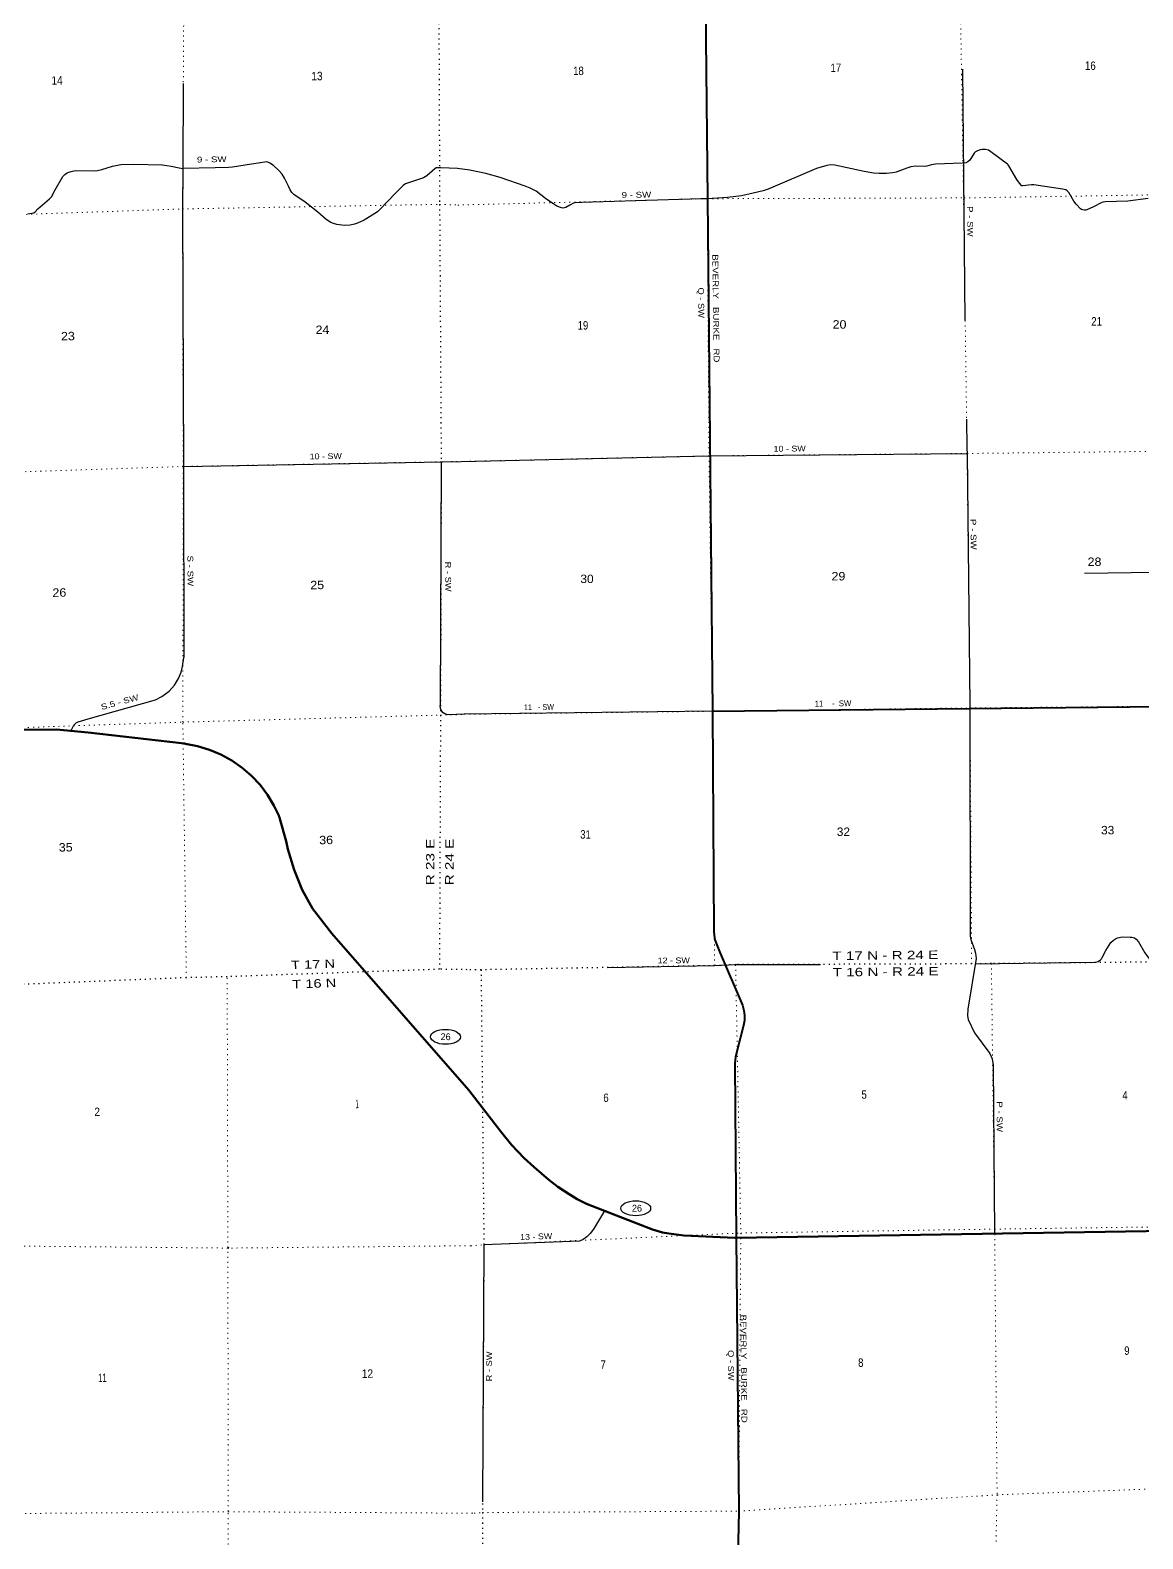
# Model space of a CAD drawing. Header units: feet. Extents: x 250644 to 505285, y -364975 to -177792.
# Drawn here: x 273307 to 296347, y -224773 to -193524 of the extents above; entities that cross this region are included whole.
import ezdxf
from ezdxf.enums import TextEntityAlignment as Align

# ---------------------------------------------------------------- set-up
doc = ezdxf.new("R2010")
doc.units = ezdxf.units.FT
doc.header["$LTSCALE"] = 70
doc.header["$PDMODE"] = 32
doc.header["$PDSIZE"] = 35
doc.linetypes.add('DOTTED', pattern=[1.5, 0.3, -1.2])
for name, color, linetype, lineweight in [('17', 7, 'Continuous', 25), ('23', 7, 'Continuous', 70), ('26', 7, 'Continuous', 40), ('29', 7, 'Continuous', 25), ('6', 7, 'DOTTED', 25), ('7', 7, 'DOTTED', 13)]:
    doc.layers.add(name, color=color, linetype=linetype, lineweight=lineweight)
doc.layers.add('27', color=7, linetype='Continuous')
doc.layers.add('30', color=7, linetype='Continuous')

msp = doc.modelspace()

# ---------------------------------------------------------------- linework, layer by layer
at = {"layer": '17'}
for centre in [(281906.58, -214375.12), (285846.14, -217926.79)]:
    msp.add_ellipse(centre, major_axis=(309.24, -1), ratio=0.500121, dxfattribs=at)
at = {"layer": '23'}
for points in [[(282392.55, -215482.9), (279551.63, -212235.67), (279155.4, -211719.3), (278941.83, -211327.22), (278770.41, -210914.97), (278643.02, -210487.06), (278606.89, -210323.46), (278478.31, -209859.21), (278472.96, -209843.45), (278464.47, -209818.41), (278452.79, -209793.45), (278355.12, -209584.74), (278221.93, -209363.75), (278066.36, -209157.89), (277890.13, -208969.43), (277695.17, -208800.41), (277483.61, -208652.7), (277257.76, -208527.91), (277020.11, -208427.42), (276773.26, -208352.32), (276519.91, -208303.43), (276502.71, -208301.1), (276438.99, -208291.75), (274509.05, -208072.97), (273852.39, -208010.81), (273168.62, -208016.62)], [(282392.56, -215482.91), (283045.75, -216327.34), (283275.82, -216610.06), (283534.01, -216886.64), (283743.68, -217074.92), (284046.07, -217339.27), (284232.8, -217484.18), (284465.17, -217637.39), (284632.13, -217734.52), (284827.68, -217837.17), (286196.42, -218363.1), (286397.86, -218427.76), (286534.45, -218450.36), (286842.16, -218487.45), (287901.83, -218537.89), (287922.74, -218537.55), (313809.47, -218114.78)]]:
    msp.add_lwpolyline(points, dxfattribs=at)
at = {"layer": '26'}
for points in [[(281975.03, -181758.17), (282763.01, -183557.48), (282833.98, -183687.59), (282909.1, -183802.14), (283012.85, -183920.26), (283076.22, -183984.31), (286777.8, -187270.58), (286846.06, -187344.17), (286921.97, -187463.1), (287046.4, -187702.13), (287121.02, -187914.14), (287157.3, -188038.62), (287175.91, -188172.66), (287175.87, -188170.64), (287273.81, -191713.98), (287329.34, -197011.41), (287435.31, -207631.89)], [(287435.31, -207631.89), (298073.84, -207516.91), (303379.05, -207447.25), (311729.46, -207322.51), (312304.14, -207306.01), (312373.81, -207299.56), (312413.16, -207288.83), (312446.29, -207273.25), (312495.44, -207244.08), (312525.85, -207224.39), (312931.38, -206968.69), (312971.24, -206954.13), (313039.58, -206948.62), (313129.43, -206942.78), (313193.04, -206943.39), (313656.14, -206967.84)], [(287435.31, -207631.89), (287465.86, -212196.52), (287467.9, -212266.43), (287487.32, -212364.76), (287523.82, -212470.62), (287595.21, -212640.32), (288054.83, -213722.34), (288086.55, -213827.04), (288096.82, -213934.82), (288097.28, -214034.66), (288080.39, -214140.32), (287946.83, -214653.74), (287913.14, -214793.17), (287899.51, -214930.22), (287922.74, -218537.55)], [(287922.74, -218537.55), (287978.86, -224205.08), (287915.39, -227279.63)]]:
    msp.add_lwpolyline(points, dxfattribs=at)
at = {"layer": '29'}
for p, q in [((292613.53, -194334.35), (292658.08, -199534.42)), ((276474.5, -194632.15), (276465.58, -196389.04)), ((282412.83, -196420.61), (282156.15, -196388.26)), ((276479.6, -202561.22), (282231.3, -202457.9)), ((281817.43, -202464.54), (281799.39, -207510.66)), ((287435.31, -207631.89), (282296.13, -207694.09))]:
    msp.add_line(p, q, dxfattribs=at)
for points in [[(296459.67, -197008.04), (296036.23, -197064.81), (295569.33, -197081.03), (295519.6, -197086.85), (295485.31, -197097.85), (295326.3, -197186.29), (295189.3, -197242.07), (295164.75, -197249.18), (295140.18, -197252.41), (295104.13, -197247.99), (295078.14, -197239.48), (295054.87, -197223.96), (294969.56, -197125.66), (294919.64, -197063.95), (294815.75, -196886.7), (294796.35, -196864.38), (294779.55, -196849.51), (294749.82, -196833.99), (294683.67, -196816.39), (294093.18, -196727.27), (294042.25, -196727.82), (293861.62, -196750.7), (293843.71, -196747.97), (293832.07, -196739.57), (293790.71, -196695.59), (293736.38, -196615.98), (293572.18, -196333.15), (293558.05, -196313.37), (293542.53, -196297.21), (293200.63, -196043.48), (293149.58, -196011.35), (293092.71, -195995.83), (293020.69, -195996.01), (292976.37, -196001.01), (292922.08, -196021.7), (292880.72, -196047.57), (292857.15, -196072.89), (292763.31, -196219.03), (292725.61, -196254.52), (292679.85, -196274.57), (292609.53, -196279.67), (292050.87, -196299.79), (291972.37, -196311.61), (291872.49, -196341.18), (291824.21, -196350.06), (291632.91, -196340.96), (291544.18, -196354.11), (291458.65, -196381.83), (291236.54, -196465.35), (291164.14, -196479.58), (291040.24, -196492.78), (290884.95, -196496.39), (290771.2, -196484.75), (290578.76, -196451.66), (289972.73, -196318.33), (289876.73, -196314.02), (289804.34, -196324.36), (289591.75, -196386.5), (288585.78, -196815.99), (288485.9, -196849.49), (288279.55, -196901.09), (288033.85, -196952.57), (287744.69, -196989.35), (287328.01, -197015.47), (287191.51, -197020.62)], [(273260.02, -197329.12), (273379.24, -197307.03), (273411.27, -197288.24), (273467.56, -197227.51), (273706, -197015.45), (273744.65, -196974.57), (273820.81, -196829.89), (273984.19, -196555.98), (274027.25, -196510.67), (274075.83, -196477.54), (274107.83, -196463.2), (274184.01, -196442.2), (274253.55, -196432.27), (274642.12, -196441.11), (274697.33, -196432.26), (274787.84, -196410.18), (275013.04, -196339.49)], [(275013.04, -196339.49), (275113.51, -196318.49), (275181.96, -196309.66), (275453.52, -196300.82), (276040.8, -196316.28), (276133.53, -196325.12), (276226.26, -196342.79), (276389.64, -196375.93), (276465.58, -196389.04)], [(276465.55, -196395.8), (276461.25, -197242.85), (276480.01, -202571.53), (276486.2, -206514.91)], [(282156.15, -196388.26), (281809.18, -196373.25), (281738.86, -196373.25), (281713.54, -196378.88), (281685.39, -196395.77), (281575.68, -196494.29), (281522.22, -196539.34), (281449.05, -196581.56), (281139.56, -196682.9), (281076.27, -196706.83), (281032.64, -196739.2), (280880.71, -196891.22), (280548.71, -197240.28), (280499.49, -197283.92), (280222.34, -197459.85), (280081.67, -197524.61), (280023.99, -197542.9), (279929.73, -197561.2), (279808.75, -197566.83), (279654, -197549.94), (279590.7, -197531.64), (279533.02, -197504.9), (279434.54, -197448.59), (279265.73, -197296.58), (279001.25, -197088.27), (278769.14, -196926.41), (278725.52, -196885.59), (278687.54, -196833.51), (278652.37, -196756.09), (278573.59, -196587.19), (278524.36, -196504.15), (278455.42, -196429.55), (278344.29, -196326.8), (278269.72, -196277.54), (278226.12, -196259.24), (278195.17, -196253.61), (278162.81, -196255.02), (277892.71, -196300.06), (277498.81, -196361.99), (277415.81, -196371.84), (277138.67, -196373.25), (276465.58, -196389.04)], [(287191.51, -197020.62), (284951.19, -197084.98), (284729.42, -197091.11), (284593.42, -197099.69), (284557.88, -197105.82), (284482.34, -197151.29), (284398.61, -197194.09), (284344.7, -197208.8), (284305.9, -197205.4), (284211.37, -197168.45), (284171.3, -197143.07), (283979.7, -197009.38), (283781.8, -196861.71), (283662.49, -196797.9), (283554.48, -196754.69), (283036.87, -196572.84), (282742.1, -196492.85), (282412.83, -196420.61)], [(292697.72, -201580.04), (292705.07, -202188.73), (292706.91, -202293.55), (292768.3, -207504.67), (292772.11, -212293.07), (292784.25, -212357.52), (292860.59, -212567.35), (292883.28, -212642.29), (292894.28, -212755.73), (292720.65, -213803.38), (292715.23, -213940.9), (292730.62, -214014.23), (292860.51, -214291.56), (293178.33, -214720.72), (293228.7, -214832.48), (293245.17, -214960.84), (293278.53, -218444.23)], [(282231.3, -202457.9), (287375.06, -202341.85), (292707, -202292.08)], [(295139.68, -204773.27), (298043.94, -204728.48), (303211.05, -204635.96), (303317.43, -204645.13), (303404.47, -204673.94), (303567.91, -204699.55), (305703.16, -204661.83), (305820.26, -204650.74), (306079.04, -204610.58), (306220.2, -204599.74), (308647.19, -204558.92), (309979.28, -204572.53)], [(274154.04, -208027.04), (274213.22, -207917.07), (274258.24, -207872.03), (274297.63, -207849.51), (274505.83, -207787.57), (275901.37, -207393.46), (276030.8, -207325.9), (276109.58, -207269.6), (276182.73, -207213.3), (276295.28, -207089.44), (276379.68, -206954.31), (276430.33, -206819.19), (276464.09, -206706.58), (276486.2, -206514.91)], [(282296.13, -207694.09), (281959.73, -207702.4), (281916.82, -207694.66), (281892.2, -207682.7), (281857.74, -207660.88), (281830.3, -207632.03), (281814.12, -207610.21), (281804.98, -207575.73), (281799.39, -207510.66)], [(292876.78, -212861.31), (295358.77, -212829.96), (295396.6, -212822.4), (295422.45, -212812.06), (295471.57, -212778.43), (295489.67, -212760.32), (295505.18, -212734.45), (295579.62, -212589.43), (295686.14, -212418.85), (295736.52, -212371.98), (295779.21, -212343.83), (295820.57, -212325.73), (295916.37, -212306.91), (296084.26, -212307.62), (296119.62, -212309.81), (296172.15, -212325.73), (296208.34, -212351.59), (296258.26, -212408.15), (296389.27, -212637.23), (296482.21, -212766.42), (296518.56, -212796.54), (296552.17, -212806.88), (296640.02, -212814.22), (297744.7, -212814.4)], [(285264.89, -212936.23), (287478.48, -212899.84), (287914.79, -212880.36), (289670.66, -212877.39)], [(285198.81, -217979.77), (285010.42, -218293.1), (284970.04, -218359.3), (284902.83, -218447.25), (284835.61, -218519.69), (284758.06, -218576.6), (284680.5, -218607.64), (282701.75, -218683.2), (282673.12, -224008.52)]]:
    msp.add_lwpolyline(points, dxfattribs=at)
at = {"layer": '6'}
for points in [[(281761.07, -181566.79), (281739.21, -186486.89), (281763.82, -191805.41), (281784.55, -197132.05), (281817.43, -202464.54), (281802.66, -207711.22), (281782.17, -212976.12)], [(313733.72, -212607.74), (309350.54, -212714.07), (308700.99, -212704.06), (303991.6, -212755.14), (303418.52, -212762.99), (298623.85, -212807.63), (298103.84, -212811.96), (293210.21, -212858.48), (292803.25, -212864.91), (287914.79, -212880.36), (287478.48, -212899.84), (282643.63, -212987.07), (282357.23, -212984.14)], [(282357.23, -212984.14), (281782.17, -212976.12), (277386.05, -213129.82), (276540.43, -213151.56), (271785.25, -213343.28), (271280.84, -213341.38), (266483.47, -213412.99), (265623.69, -213428.92), (263414.71, -213524.16)], [(282643.63, -212987.07), (282701.75, -218683.2), (282672.14, -224228.31), (282692.16, -227344.92)]]:
    msp.add_lwpolyline(points, dxfattribs=at)
at = {"layer": '7'}
for p, q in [((281784.55, -197132.05), (282160.88, -197146.4)), ((281817.43, -202464.54), (282228.46, -202457.95)), ((281802.66, -207711.22), (282293.48, -207698.09)), ((277399.73, -218742.08), (277386.05, -213129.82))]:
    msp.add_line(p, q, dxfattribs=at)
for points in [[(287073.87, -181499.46), (287205.53, -186410.53), (287277.84, -191717.99), (287328.01, -197015.47), (287364.49, -202341.82), (287434.54, -207631.72), (287478.48, -212899.84)], [(292803.25, -212864.91), (292768.45, -207563.06), (292706.99, -202288.06), (292634.66, -196972.55), (292548.36, -191701.34), (292492.14, -186393.83), (292415.48, -181431.5)], [(276540.43, -213151.56), (276468.21, -207856.52), (276476.15, -202561.63), (276461.31, -197226.84), (276494.06, -191973.83), (276434.02, -186579.37), (276392.35, -181630.72)], [(282160.88, -197146.4), (287328.01, -197015.47), (292648.8, -196998.65), (297925.18, -196913.59), (303272.04, -196870.55), (308568.53, -196785.43), (313514.69, -196685.56)], [(258782.44, -197762.08), (260681.95, -197760.08), (265891.67, -197472.42), (271121.27, -197411.93), (276461.31, -197226.84), (281784.55, -197132.05)], [(313587.49, -201978.26), (308632.74, -202070.79), (303322.34, -202216.29), (297981.43, -202233.17), (292707, -202292.08), (287364.49, -202341.82), (282231.3, -202457.9)], [(281817.43, -202464.54), (276476.15, -202561.63), (271180.13, -202735.94), (265904.83, -202706.57), (260565.67, -203064.78)], [(282296.13, -207694.09), (287434.54, -207631.72), (292768.45, -207563.06), (298069.77, -207516.45), (303374.34, -207447.39), (308689.36, -207368.63), (313660.81, -207307.72)], [(262229.94, -208260.12), (265787.48, -208067.66), (271162.26, -208037.03), (276468.21, -207856.52), (281802.66, -207711.22)], [(287914.79, -212880.36), (288021.95, -218439.12), (287979.86, -224200.05), (287915.39, -227279.63)], [(293211.43, -212853.57), (293278.23, -218358.15), (293328.93, -223860.77), (293252.7, -227211.67)], [(282428.63, -218702.4), (282701.75, -218683.2), (288021.95, -218439.12), (293278.23, -218358.15), (298627.03, -218284.93), (303937.65, -218221.89), (309250.5, -218245.32), (313809.47, -218114.73)], [(282428.63, -218702.4), (277399.87, -218751.07), (271818.74, -218698.47), (266517.79, -219058.07), (262580.79, -218869.3)], [(277387.38, -227411.76), (277408.62, -224201.79), (277399.73, -218742.08)], [(282497.48, -224243.44), (282672.14, -224228.31), (287979.86, -224200.05), (293328.93, -223860.77), (298598.98, -223663.1), (303984.37, -223740.61), (309357.31, -223671.34), (313884.85, -223594.16)], [(266767.15, -224238.07), (272046.34, -224259.32), (277408.76, -224210.78), (282497.48, -224243.44)]]:
    msp.add_lwpolyline(points, dxfattribs=at)
msp.add_point((277399.73, -218742.08), dxfattribs=at)

# ---------------------------------------------------------------- texts
at = {"layer": '17'}
for p in [(281909.48, -214443.43), (285872.18, -217995.1)]:
    msp.add_text('26', height=140, dxfattribs=at).set_placement(p, align=Align.CENTER)
at = {"layer": '27'}
for s, rotation, width, p in [('BEVERLY   BURKE   RD', 270.764, 1.25, (287447.97, -199286.67)), ('Q - SW', 270.764, 1.2, (287142.24, -199170.48)), ('BEVERLY   BURKE   RD', 270.567, 1.25, (288025.39, -221249.85)), ('Q - SW', 270.567, 1.2, (287758.38, -221180.1))]:
    msp.add_text(s, height=120, rotation=rotation, dxfattribs=dict(at, width=width)).set_placement(p, align=Align.CENTER)
msp.add_text('11    -  SW', height=120, rotation=0.73, dxfattribs=at).set_placement((289553.29, -207534.91))
at = {"layer": '30'}
for s, rotation, width, p in [('9 - SW', 0.996, 1.25, (276761.07, -196265.74)), ('10 - SW', 0.996, 1.15, (279094.77, -202415.21)), ('S - SW', 270.516, 1.25, (276561.9, -204405.97)), ('R - SW', 270.516, 1.2, (281899.38, -204533.12)), ('S.5 - SW', 15.367, 1.25, (274789.35, -207606.88))]:
    msp.add_text(s, height=120, rotation=rotation, dxfattribs=dict(at, width=width)).set_placement(p)
for s, rotation, width, p in [('9 - SW', 0.942, 1.25, (285861.5, -196993.05)), ('P - SW', 270.491, 1.25, (292710.54, -197485.57)), ('10 - SW', 0.689, 1.15, (289034.27, -202251.88)), ('P - SW', 270.937, 1.25, (292780.48, -203967.5)), ('11   - SW', 0.693, 0.9, (283843.77, -207605.35)), ('12 - SW', 0.335, 1.15, (286633.14, -212852.55)), ('P - SW', 270.357, 1.25, (293321.83, -216028.49)), ('13 - SW', 2.187, 1.15, (283786.17, -218571.74)), ('R - SW', 89.933, 1.2, (282869.18, -221202.23))]:
    msp.add_text(s, height=120, rotation=rotation, dxfattribs=dict(at, width=width)).set_placement(p, align=Align.CENTER)
at = {"layer": '6'}
for s, rotation, width, p in [('R 23 E', 89.777, 1.35, (281675.42, -211235.8)), ('R 24 E', 89.777, 1.35, (282073.96, -211237.23)), ('T 17 N', 2.002, 1.3, (278710.29, -212976.07)), ('T 17 N - R 24 E', 0.631, 1.35, (289917.77, -212785.45)), ('T 16 N - R 24 E', 0.631, 1.35, (289924.4, -213126.01)), ('T 16 N', 2.002, 1.3, (278735.9, -213374.29))]:
    msp.add_text(s, height=175, rotation=rotation, dxfattribs=dict(at, width=width)).set_placement(p)
at = {"layer": '7'}
for s, width, p in [('18', 0.85, (284549.53, -194453.87)), ('17', 0.85, (289878.95, -194390.77)), ('16', 0.85, (295150.52, -194347.05)), ('19', 0.85, (284642.56, -199725.07)), ('20', 1.1, (289923.25, -199706.6)), ('21', 0.85, (295280, -199643.18)), ('28', 1.1, (295203.29, -204622.45)), ('30', 1.05, (284700.84, -204976.2)), ('29', 1.1, (289900.69, -204921.61)), ('31', 0.85, (284696.51, -210269.88)), ('32', 1.05, (290010.43, -210214.64)), ('33', 1.05, (295482.74, -210181.49)), ('6', 0.85, (285175.4, -215724.88)), ('5', 0.85, (290520.36, -215657.37)), ('4', 0.85, (295923.52, -215672.82)), ('9', 0.85, (295961.6, -220962.28)), ('7', 0.85, (285116.44, -221252.66)), ('8', 0.85, (290451.83, -221210.67))]:
    msp.add_text(s, height=175, dxfattribs=dict(at, width=width)).set_placement(p)
for s, width, p in [('14', 0.9, (273747.84, -194654.77)), ('13', 0.9, (279129.24, -194564.36)), ('24', 1.1, (279217.09, -199819.45)), ('23', 1.1, (273946.48, -199951.06)), ('25', 1.1, (279108.54, -205105.9)), ('26', 1.1, (273769.22, -205262.22)), ('36', 1.1, (279293.29, -210387.61)), ('35', 1.1, (273900.45, -210539.32)), ('2', 0.9, (274637.06, -216017.45)), ('1', 0.45, (280041.76, -215853.46)), ('11', 0.65, (274715.35, -221527.36)), ('12', 0.9, (280174.66, -221440.23))]:
    msp.add_text(s, height=175, rotation=0.927, dxfattribs=dict(at, width=width)).set_placement(p)

doc.saveas('drawing.dxf')
